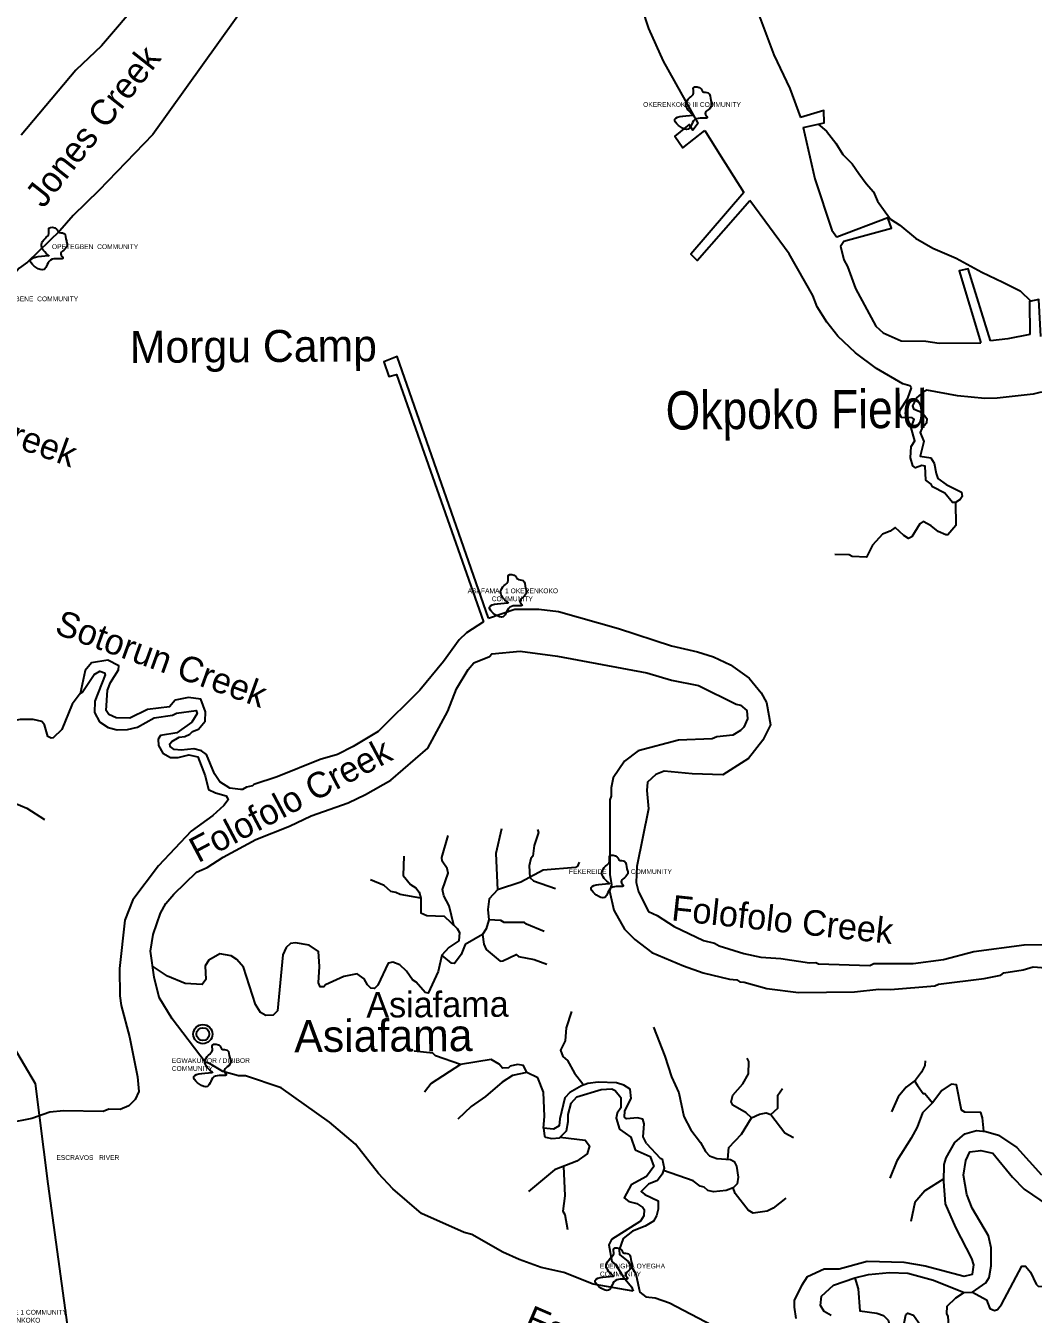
# Model space of a CAD drawing. Header units: metres. Extents: x 321186 to 621985, y 106829 to 204599.
# Drawn here: x 333223 to 341099, y 181049 to 191119 of the extents above; entities that cross this region are included whole.
import ezdxf
from ezdxf.enums import TextEntityAlignment as Align

# ---------------------------------------------------------------- set-up
doc = ezdxf.new("R2010")
doc.units = ezdxf.units.M
doc.header["$MEASUREMENT"] = 0
doc.layers.get('0').update_dxf_attribs({"linetype": 'CONTINUOUS'})
for name, color, linetype in [('11', 7, 'CONTINUOUS'), ('17', 7, 'CONTINUOUS'), ('18', 7, 'CONTINUOUS'), ('62', 7, 'CONTINUOUS'), ('8', 7, 'CONTINUOUS')]:
    doc.layers.add(name, color=color, linetype=linetype)
doc.styles.get("Standard").update_dxf_attribs({"font": 'txt', "height": 0.2})

# ---------------------------------------------------------------- blocks, each defined once
blk = doc.blocks.new('TOWNMR')
at = {"layer": '11', "color": 7, "linetype": 'Continuous'}
for radius in [75, 50]:
    blk.add_circle((1, 1), radius, dxfattribs=at)

msp = doc.modelspace()

# ---------------------------------------------------------------- linework, layer by layer
for points in [[(338447, 190416), (338383, 190507), (338411, 190555), (338443, 190594), (338443, 190634), (338502, 190626), (338514, 190606), (338558, 190594), (338578, 190535), (338586, 190507), (338558, 190463), (338534, 190432), (338550, 190404), (338467, 190392), (338402, 190311), (338297, 190376), (338439, 190420)], [(333408, 189318), (333345, 189409), (333373, 189456), (333404, 189496), (333404, 189536), (333464, 189528), (333476, 189508), (333520, 189496), (333540, 189437), (333547, 189409), (333520, 189365), (333496, 189333), (333512, 189306), (333428, 189294), (333364, 189213), (333259, 189277), (333400, 189322)], [(336999, 186605), (336935, 186696), (336963, 186744), (336995, 186783), (336995, 186823), (337054, 186815), (337066, 186795), (337110, 186783), (337130, 186724), (337138, 186696), (337110, 186652), (337086, 186621), (337102, 186593), (337019, 186581), (336954, 186500), (336849, 186564), (336991, 186609)], [(337791, 184411), (337727, 184502), (337755, 184550), (337787, 184589), (337787, 184629), (337847, 184621), (337859, 184601), (337902, 184589), (337922, 184530), (337930, 184502), (337902, 184459), (337878, 184427), (337894, 184399), (337811, 184387), (337746, 184306), (337642, 184371), (337783, 184415)], [(334686, 182934), (334623, 183025), (334650, 183073), (334682, 183112), (334682, 183152), (334742, 183144), (334754, 183124), (334798, 183112), (334817, 183053), (334825, 183025), (334798, 182981), (334774, 182950), (334790, 182922), (334706, 182910), (334642, 182829), (334537, 182894), (334678, 182938)], [(337823, 181342), (337760, 181433), (337788, 181481), (337819, 181520), (337819, 181560), (337879, 181552), (337891, 181532), (337935, 181520), (337955, 181461), (337963, 181433), (337935, 181389), (337911, 181358), (337927, 181330), (337843, 181318), (337779, 181237), (337674, 181302), (337815, 181346)]]:
    msp.add_spline(points, degree=3)
at = {"layer": '17', "color": 151, "linetype": 'Continuous'}
for points in [[(336960, 193458), (336968, 193450), (337138, 193371), (337297, 193267), (337379, 193199), (337503, 193027), (337740, 192851), (337910, 192710), (338097, 192489), (338283, 192316), (338456, 192118), (338642, 191867), (338781, 191643), (338828, 191541), (339072, 190891), (339195, 190628), (339279, 190402)], [(336960, 193458), (336968, 193450), (337138, 193371), (337297, 193267), (337379, 193199), (337503, 193027), (337740, 192851), (337910, 192710), (338097, 192489), (338283, 192316), (338456, 192118), (338642, 191867), (338781, 191643), (338828, 191541), (339072, 190891), (339195, 190628), (339279, 190402)], [(334993, 191355), (334216, 190268), (333795, 189830), (333592, 189636), (333489, 189516), (333236, 189271), (333172, 189225), (333116, 189158), (333036, 189093), (332997, 189047), (332798, 188877), (332770, 188868), (332549, 188734), (332217, 188494), (331721, 188252), (331570, 188157), (331429, 188104), (331346, 188043)], [(334993, 191355), (334216, 190268), (333795, 189830), (333592, 189636), (333489, 189516), (333236, 189271), (333172, 189225), (333116, 189158), (333036, 189093), (332997, 189047), (332798, 188877), (332770, 188868), (332549, 188734), (332217, 188494), (331721, 188252), (331570, 188157), (331429, 188104), (331346, 188043)], [(338480, 190357), (338207, 190842), (338094, 191097), (337987, 191426)], [(338480, 190357), (338207, 190842), (338094, 191097), (337987, 191426)], [(334125, 191326), (333815, 190961), (333614, 190772), (333186, 190263)], [(334125, 191326), (333815, 190961), (333614, 190772), (333186, 190263)], [(339299, 190324), (339392, 189922), (339525, 189522), (339564, 189467)], [(339299, 190324), (339392, 189922), (339525, 189522), (339564, 189467)], [(338530, 190301), (338644, 190120), (338836, 189816)], [(338530, 190301), (338644, 190120), (338836, 189816)], [(340148, 188288), (340134, 188304), (340079, 188321), (339873, 188439), (339708, 188562), (339572, 188694), (339484, 188802), (339409, 188921), (339375, 189011), (339190, 189336), (338882, 189752)], [(340148, 188288), (340134, 188304), (340079, 188321), (339873, 188439), (339708, 188562), (339572, 188694), (339484, 188802), (339409, 188921), (339375, 189011), (339190, 189336), (338882, 189752)], [(339591, 189395), (339617, 189289), (339646, 189236), (339709, 189065), (339868, 188771), (339925, 188718), (340066, 188657), (340260, 188653), (340363, 188638), (340688, 188640)], [(339591, 189395), (339617, 189289), (339646, 189236), (339709, 189065), (339868, 188771), (339925, 188718), (340066, 188657), (340260, 188653), (340363, 188638), (340688, 188640)], [(341071, 188705), (340899, 188671), (340765, 188656)], [(341071, 188705), (340899, 188671), (340765, 188656)], [(341516, 188283), (341412, 188281), (341287, 188257), (341150, 188253), (341099, 188239), (340817, 188207), (340721, 188206), (340507, 188226), (340267, 188272)], [(341516, 188283), (341412, 188281), (341287, 188257), (341150, 188253), (341099, 188239), (340817, 188207), (340721, 188206), (340507, 188226), (340267, 188272)], [(336840, 186489), (337047, 186559), (337234, 186558), (337387, 186540), (337856, 186409), (338270, 186272), (338475, 186225), (338598, 186187), (338731, 186125), (338878, 186020), (338971, 185905), (339014, 185831), (339044, 185654), (338985, 185536), (338872, 185391), (338671, 185265), (338431, 185273), (338214, 185293), (338149, 185266), (338083, 185207), (338079, 185143), (338091, 184999), (338000, 184547), (337995, 184422), (338012, 184350), (338091, 184195), (338158, 184166), (338292, 184080), (338520, 183970), (338606, 183949), (338644, 183928), (338835, 183868), (338970, 183839), (339125, 183829), (339349, 183796), (339398, 183797), (339421, 183787), (339822, 183774), (339852, 183789), (340161, 183789), (340397, 183822), (340635, 183883), (341027, 183937), (341219, 183939)], [(336840, 186489), (337047, 186559), (337234, 186558), (337387, 186540), (337856, 186409), (338270, 186272), (338475, 186225), (338598, 186187), (338731, 186125), (338878, 186020), (338971, 185905), (339014, 185831), (339044, 185654), (338985, 185536), (338872, 185391), (338671, 185265), (338431, 185273), (338214, 185293), (338149, 185266), (338083, 185207), (338079, 185143), (338091, 184999), (338000, 184547), (337995, 184422), (338012, 184350), (338091, 184195), (338158, 184166), (338292, 184080), (338520, 183970), (338606, 183949), (338644, 183928), (338835, 183868), (338970, 183839), (339125, 183829), (339349, 183796), (339398, 183797), (339421, 183787), (339822, 183774), (339852, 183789), (340161, 183789), (340397, 183822), (340635, 183883), (341027, 183937), (341219, 183939)], [(336801, 186460), (336668, 186374), (336612, 186319), (336489, 186149), (336304, 185926), (335977, 185602), (335782, 185485), (335660, 185423), (335523, 185383), (335189, 185248), (335005, 185190), (334996, 185178), (334949, 185169), (334918, 185149), (334901, 185151)], [(336801, 186460), (336668, 186374), (336612, 186319), (336489, 186149), (336304, 185926), (335977, 185602), (335782, 185485), (335660, 185423), (335523, 185383), (335189, 185248), (335005, 185190), (334996, 185178), (334949, 185169), (334918, 185149), (334901, 185151)], [(337971, 181229), (337658, 181285), (337430, 181376), (337252, 181413), (337081, 181476), (336953, 181535), (336710, 181671), (336650, 181688), (336317, 181836), (336091, 182028), (335981, 182148), (335801, 182379), (335596, 182551), (335219, 182818), (334941, 182911), (334885, 182913), (334764, 182947), (334660, 183008), (334625, 183018), (334367, 183357), (334266, 183525), (334226, 183682), (334198, 183885), (334218, 184017), (334277, 184184), (334318, 184258), (334380, 184333), (334556, 184504), (334640, 184540), (334767, 184621), (335022, 184759), (335284, 184863), (335454, 184944), (335744, 185046), (335879, 185111), (336076, 185223), (336365, 185473), (336522, 185763), (336590, 185937), (336682, 186088), (336725, 186140), (336847, 186189), (336866, 186209), (337088, 186231), (337380, 186191), (338079, 186062), (338272, 186003), (338481, 185963), (338777, 185818), (338810, 185810), (338859, 185767), (338865, 185702), (338837, 185637), (338810, 185610), (338749, 185574), (338625, 185561), (338588, 185545), (338326, 185535), (338010, 185453), (337902, 185372), (337814, 185241), (337798, 185163), (337800, 185098), (337789, 185068), (337788, 184486), (337802, 184404), (337786, 184359), (337820, 184207), (337904, 184057), (337985, 183978), (338117, 183877), (338365, 183771), (338518, 183717), (338723, 183667), (338781, 183663), (338806, 183647), (338840, 183645), (339015, 183594), (339264, 183564), (339702, 183568), (339892, 183589), (339984, 183586), (340329, 183616), (340329, 183616), (340357, 183629), (340716, 183673), (340845, 183699), (340870, 183717), (341020, 183741), (341098, 183764), (341261, 183751)], [(337971, 181229), (337658, 181285), (337430, 181376), (337252, 181413), (337081, 181476), (336953, 181535), (336710, 181671), (336650, 181688), (336317, 181836), (336091, 182028), (335981, 182148), (335801, 182379), (335596, 182551), (335219, 182818), (334941, 182911), (334885, 182913), (334764, 182947), (334660, 183008), (334625, 183018), (334367, 183357), (334266, 183525), (334226, 183682), (334198, 183885), (334218, 184017), (334277, 184184), (334318, 184258), (334380, 184333), (334556, 184504), (334640, 184540), (334767, 184621), (335022, 184759), (335284, 184863), (335454, 184944), (335744, 185046), (335879, 185111), (336076, 185223), (336365, 185473), (336522, 185763), (336590, 185937), (336682, 186088), (336725, 186140), (336847, 186189), (336866, 186209), (337088, 186231), (337380, 186191), (338079, 186062), (338272, 186003), (338481, 185963), (338777, 185818), (338810, 185810), (338859, 185767), (338865, 185702), (338837, 185637), (338810, 185610), (338749, 185574), (338625, 185561), (338588, 185545), (338326, 185535), (338010, 185453), (337902, 185372), (337814, 185241), (337798, 185163), (337800, 185098), (337789, 185068), (337788, 184486), (337802, 184404), (337786, 184359), (337820, 184207), (337904, 184057), (337985, 183978), (338117, 183877), (338365, 183771), (338518, 183717), (338723, 183667), (338781, 183663), (338806, 183647), (338840, 183645), (339015, 183594), (339264, 183564), (339702, 183568), (339892, 183589), (339984, 183586), (340329, 183616), (340329, 183616), (340357, 183629), (340716, 183673), (340845, 183699), (340870, 183717), (341020, 183741), (341098, 183764), (341261, 183751)], [(334796, 185086), (334804, 185069), (334771, 185024), (334684, 184947), (334515, 184823), (334259, 184554), (334060, 184287), (333998, 184129), (333956, 183751), (333958, 183538), (333968, 183462), (334033, 183218), (334096, 182904), (334106, 182790), (334077, 182726), (334027, 182678), (333960, 182650), (333873, 182651), (333827, 182632), (333517, 182638), (333412, 182628), (333270, 182579), (333270, 182579), (333086, 182542)], [(334796, 185086), (334804, 185069), (334771, 185024), (334684, 184947), (334515, 184823), (334259, 184554), (334060, 184287), (333998, 184129), (333956, 183751), (333958, 183538), (333968, 183462), (334033, 183218), (334096, 182904), (334106, 182790), (334077, 182726), (334027, 182678), (333960, 182650), (333873, 182651), (333827, 182632), (333517, 182638), (333412, 182628), (333270, 182579), (333270, 182579), (333086, 182542)], [(338018, 181242), (338023, 181221), (338071, 181185), (338143, 181178), (338254, 181139), (338589, 180964), (338787, 180889), (338909, 180821), (338941, 180814), (338996, 180773), (339035, 180762), (339279, 180637), (339477, 180515), (339788, 180368), (339801, 180371), (339832, 180407)], [(338018, 181242), (338023, 181221), (338071, 181185), (338143, 181178), (338254, 181139), (338589, 180964), (338787, 180889), (338909, 180821), (338941, 180814), (338996, 180773), (339035, 180762), (339279, 180637), (339477, 180515), (339788, 180368), (339801, 180371), (339832, 180407)]]:
    msp.add_lwpolyline(points, dxfattribs=at)
at = {"layer": '18', "color": 143, "linetype": 'Continuous'}
for points in [[(339299, 190324), (339463, 190361), (339462, 190457), (339279, 190402)], [(339299, 190324), (339463, 190361), (339462, 190457), (339279, 190402)], [(338480, 190357), (338437, 190303), (338409, 190348), (338298, 190257), (338360, 190166), (338530, 190301)], [(338480, 190357), (338437, 190303), (338409, 190348), (338298, 190257), (338360, 190166), (338530, 190301)], [(339417, 190350), (339482, 190295), (339556, 190202), (339609, 190112), (339684, 190039), (339734, 189963), (339793, 189886), (339851, 189822), (339882, 189749), (339941, 189664), (339984, 189608), (340055, 189561), (340177, 189460), (340315, 189381), (340497, 189302), (340697, 189192), (340861, 189114), (340997, 189048), (341079, 188966)], [(339417, 190350), (339482, 190295), (339556, 190202), (339609, 190112), (339684, 190039), (339734, 189963), (339793, 189886), (339851, 189822), (339882, 189749), (339941, 189664), (339984, 189608), (340055, 189561), (340177, 189460), (340315, 189381), (340497, 189302), (340697, 189192), (340861, 189114), (340997, 189048), (341079, 188966)], [(338836, 189816), (338421, 189334), (338472, 189284), (338882, 189752)], [(338836, 189816), (338421, 189334), (338472, 189284), (338882, 189752)], [(339591, 189395), (339619, 189434), (339990, 189537), (339962, 189618), (339564, 189467)], [(339591, 189395), (339619, 189434), (339990, 189537), (339962, 189618), (339564, 189467)], [(340765, 188656), (340591, 189218), (340519, 189203), (340688, 188640)], [(340765, 188656), (340591, 189218), (340519, 189203), (340688, 188640)], [(341159, 188690), (341142, 188980), (341070, 188964), (341071, 188705)], [(341159, 188690), (341142, 188980), (341070, 188964), (341071, 188705)], [(336840, 186489), (336127, 188534), (336022, 188493), (336061, 188377), (336122, 188392), (336801, 186460)], [(336840, 186489), (336127, 188534), (336022, 188493), (336061, 188377), (336122, 188392), (336801, 186460)], [(340267, 188272), (340240, 188259), (340187, 188211), (340154, 188148), (340163, 188124), (340231, 188096), (340267, 188050), (340264, 188014), (340227, 187972), (340214, 187941), (340243, 187869), (340215, 187756), (340298, 187743), (340325, 187699), (340339, 187619), (340354, 187581), (340417, 187533), (340538, 187474), (340542, 187441), (340528, 187415), (340491, 187394), (340468, 187394), (340408, 187467), (340311, 187516), (340301, 187537), (340259, 187568), (340254, 187676), (340228, 187683), (340178, 187665), (340157, 187679), (340140, 187741), (340144, 187830), (340174, 187875), (340144, 187976), (340167, 188044), (340151, 188054), (340069, 188056), (340054, 188090), (340059, 188118), (340119, 188208), (340148, 188288)], [(340267, 188272), (340240, 188259), (340187, 188211), (340154, 188148), (340163, 188124), (340231, 188096), (340267, 188050), (340264, 188014), (340227, 187972), (340214, 187941), (340243, 187869), (340215, 187756), (340298, 187743), (340325, 187699), (340339, 187619), (340354, 187581), (340417, 187533), (340538, 187474), (340542, 187441), (340528, 187415), (340491, 187394), (340468, 187394), (340408, 187467), (340311, 187516), (340301, 187537), (340259, 187568), (340254, 187676), (340228, 187683), (340178, 187665), (340157, 187679), (340140, 187741), (340144, 187830), (340174, 187875), (340144, 187976), (340167, 188044), (340151, 188054), (340069, 188056), (340054, 188090), (340059, 188118), (340119, 188208), (340148, 188288)], [(340491, 187394), (340494, 187212), (340432, 187141), (340415, 187139), (340356, 187166), (340300, 187210), (340238, 187244), (340213, 187227), (340150, 187124), (340124, 187111), (340087, 187134), (340020, 187197), (339980, 187168), (339919, 187146), (339843, 187060), (339795, 186965), (339684, 186972), (339660, 186983), (339548, 186987)], [(340491, 187394), (340494, 187212), (340432, 187141), (340415, 187139), (340356, 187166), (340300, 187210), (340238, 187244), (340213, 187227), (340150, 187124), (340124, 187111), (340087, 187134), (340020, 187197), (339980, 187168), (339919, 187146), (339843, 187060), (339795, 186965), (339684, 186972), (339660, 186983), (339548, 186987)], [(334901, 185151), (334818, 185159), (334739, 185211), (334697, 185272), (334636, 185423), (334597, 185452), (334537, 185467), (334437, 185457), (334382, 185462), (334352, 185487), (334350, 185507), (334365, 185526), (334423, 185559), (334465, 185564), (334506, 185582), (334526, 185604), (334572, 185622), (334625, 185685), (334627, 185756), (334592, 185855), (334495, 185868), (334391, 185848), (334345, 185796), (334173, 185775), (334036, 185708), (333928, 185709), (333873, 185735), (333851, 185768), (333862, 185927), (333884, 185986), (333948, 186084), (333949, 186115), (333865, 186160), (333737, 186139), (333686, 186081), (333647, 185897), (333663, 185909), (333757, 186049), (333801, 186074), (333838, 186062), (333844, 186045), (333763, 185840), (333759, 185752), (333799, 185678), (333867, 185635), (333936, 185616), (334019, 185620), (334097, 185638), (334227, 185709), (334369, 185730), (334402, 185747), (334554, 185766), (334562, 185745), (334521, 185677), (334403, 185592), (334276, 185571), (334258, 185543), (334259, 185493), (334295, 185434), (334355, 185401), (334413, 185399), (334498, 185422), (334567, 185405), (334625, 185256), (334652, 185150), (334707, 185124), (334788, 185101), (334796, 185086)], [(334901, 185151), (334818, 185159), (334739, 185211), (334697, 185272), (334636, 185423), (334597, 185452), (334537, 185467), (334437, 185457), (334382, 185462), (334352, 185487), (334350, 185507), (334365, 185526), (334423, 185559), (334465, 185564), (334506, 185582), (334526, 185604), (334572, 185622), (334625, 185685), (334627, 185756), (334592, 185855), (334495, 185868), (334391, 185848), (334345, 185796), (334173, 185775), (334036, 185708), (333928, 185709), (333873, 185735), (333851, 185768), (333862, 185927), (333884, 185986), (333948, 186084), (333949, 186115), (333865, 186160), (333737, 186139), (333686, 186081), (333647, 185897), (333663, 185909), (333757, 186049), (333801, 186074), (333838, 186062), (333844, 186045), (333763, 185840), (333759, 185752), (333799, 185678), (333867, 185635), (333936, 185616), (334019, 185620), (334097, 185638), (334227, 185709), (334369, 185730), (334402, 185747), (334554, 185766), (334562, 185745), (334521, 185677), (334403, 185592), (334276, 185571), (334258, 185543), (334259, 185493), (334295, 185434), (334355, 185401), (334413, 185399), (334498, 185422), (334567, 185405), (334625, 185256), (334652, 185150), (334707, 185124), (334788, 185101), (334796, 185086)], [(333648, 185899), (333585, 185816), (333504, 185618), (333438, 185554), (333421, 185551), (333394, 185563), (333369, 185655), (333348, 185680), (333281, 185698), (333178, 185698), (333009, 185664), (332996, 185652), (332991, 185554), (332932, 185437), (332944, 185195), (332981, 185134), (333034, 185087), (333232, 185005), (333370, 184915)], [(333648, 185899), (333585, 185816), (333504, 185618), (333438, 185554), (333421, 185551), (333394, 185563), (333369, 185655), (333348, 185680), (333281, 185698), (333178, 185698), (333009, 185664), (332996, 185652), (332991, 185554), (332932, 185437), (332944, 185195), (332981, 185134), (333034, 185087), (333232, 185005), (333370, 184915)], [(336568, 184090), (336533, 184241), (336491, 184320), (336481, 184368), (336525, 184497), (336516, 184533), (336477, 184589), (336476, 184619), (336525, 184789)], [(336568, 184090), (336533, 184241), (336491, 184320), (336481, 184368), (336525, 184497), (336516, 184533), (336477, 184589), (336476, 184619), (336525, 184789)], [(336942, 184843), (336897, 184649), (336911, 184366)], [(336942, 184843), (336897, 184649), (336911, 184366)], [(337223, 184836), (337231, 184815), (337197, 184711), (337186, 184630), (337172, 184610), (337159, 184553), (337163, 184463), (337192, 184435), (337365, 184376)], [(337223, 184836), (337231, 184815), (337197, 184711), (337186, 184630), (337172, 184610), (337159, 184553), (337163, 184463), (337192, 184435), (337365, 184376)], [(336177, 184630), (336172, 184477), (336231, 184408), (336273, 184380), (336299, 184348), (336310, 184300), (336310, 184187), (336358, 184165), (336493, 184161), (336594, 184064), (336613, 184031), (336609, 183966), (336530, 183915), (336476, 183855), (336446, 183728), (336369, 183558), (336346, 183564), (336275, 183645), (336245, 183662), (336198, 183731), (336147, 183779), (336093, 183801), (336056, 183793), (335975, 183620), (335950, 183594), (335921, 183598), (335895, 183622), (335867, 183670), (335814, 183709), (335710, 183689), (335567, 183623), (335552, 183607), (335523, 183607), (335511, 183638), (335518, 183766), (335510, 183884), (335439, 183932), (335330, 183951), (335293, 183945), (335258, 183915), (335232, 183858), (335191, 183421), (335156, 183385), (335100, 183383), (335057, 183408), (335018, 183470), (334925, 183761), (334872, 183820), (334829, 183849), (334739, 183866), (334654, 183817), (334624, 183771), (334630, 183666), (334601, 183627), (334468, 183634), (334330, 183690), (334214, 183768)], [(336177, 184630), (336172, 184477), (336231, 184408), (336273, 184380), (336299, 184348), (336310, 184300), (336310, 184187), (336358, 184165), (336493, 184161), (336594, 184064), (336613, 184031), (336609, 183966), (336530, 183915), (336476, 183855), (336446, 183728), (336369, 183558), (336346, 183564), (336275, 183645), (336245, 183662), (336198, 183731), (336147, 183779), (336093, 183801), (336056, 183793), (335975, 183620), (335950, 183594), (335921, 183598), (335895, 183622), (335867, 183670), (335814, 183709), (335710, 183689), (335567, 183623), (335552, 183607), (335523, 183607), (335511, 183638), (335518, 183766), (335510, 183884), (335439, 183932), (335330, 183951), (335293, 183945), (335258, 183915), (335232, 183858), (335191, 183421), (335156, 183385), (335100, 183383), (335057, 183408), (335018, 183470), (334925, 183761), (334872, 183820), (334829, 183849), (334739, 183866), (334654, 183817), (334624, 183771), (334630, 183666), (334601, 183627), (334468, 183634), (334330, 183690), (334214, 183768)], [(337549, 184583), (337535, 184551), (337521, 184540), (337268, 184520), (337092, 184425), (336911, 184366), (336844, 184295), (336836, 184212), (336842, 184132), (336823, 184062), (336792, 184016), (336657, 183939), (336626, 183861), (336574, 183790), (336552, 183792), (336476, 183855)], [(337549, 184583), (337535, 184551), (337521, 184540), (337268, 184520), (337092, 184425), (336911, 184366), (336844, 184295), (336836, 184212), (336842, 184132), (336823, 184062), (336792, 184016), (336657, 183939), (336626, 183861), (336574, 183790), (336552, 183792), (336476, 183855)], [(336310, 184300), (336149, 184329), (336115, 184346), (336077, 184352), (336025, 184399), (335918, 184444)], [(336310, 184300), (336149, 184329), (336115, 184346), (336077, 184352), (336025, 184399), (335918, 184444)], [(337276, 184040), (337136, 184097), (337122, 184110), (336962, 184110), (336936, 184127), (336842, 184132)], [(337276, 184040), (337136, 184097), (337122, 184110), (336962, 184110), (336936, 184127), (336842, 184132)], [(336792, 184016), (336804, 183941), (336821, 183899), (336932, 183809), (336952, 183811), (337056, 183859), (337075, 183845), (337197, 183820), (337295, 183785)], [(336792, 184016), (336804, 183941), (336821, 183899), (336932, 183809), (336952, 183811), (337056, 183859), (337075, 183845), (337197, 183820), (337295, 183785)], [(337489, 183415), (337448, 183286), (337439, 183186), (337404, 183112), (337420, 183062), (337457, 183032), (337513, 182932), (337577, 182850)], [(337489, 183415), (337448, 183286), (337439, 183186), (337404, 183112), (337420, 183062), (337457, 183032), (337513, 182932), (337577, 182850)], [(338129, 183292), (338219, 183066), (338270, 182905), (338329, 182779), (338367, 182595), (338421, 182489), (338497, 182390), (338537, 182320), (338569, 182287), (338626, 182265), (338733, 182259), (338760, 182243), (338780, 182207), (338791, 182120), (338783, 182068), (338754, 182036), (338697, 182015), (338599, 182006), (338554, 182017), (338526, 182043), (338496, 182050), (338440, 182091), (338208, 182173)], [(338129, 183292), (338219, 183066), (338270, 182905), (338329, 182779), (338367, 182595), (338421, 182489), (338497, 182390), (338537, 182320), (338569, 182287), (338626, 182265), (338733, 182259), (338760, 182243), (338780, 182207), (338791, 182120), (338783, 182068), (338754, 182036), (338697, 182015), (338599, 182006), (338554, 182017), (338526, 182043), (338496, 182050), (338440, 182091), (338208, 182173)], [(336620, 183001), (336426, 183068), (336406, 183089), (336260, 183104)], [(336620, 183001), (336426, 183068), (336406, 183089), (336260, 183104)], [(337141, 182938), (337114, 182994), (337066, 183001), (337010, 182987), (336996, 182974), (336950, 182973), (336923, 183003), (336861, 183040), (336620, 183001), (336391, 182853), (336339, 182785)], [(337141, 182938), (337114, 182994), (337066, 183001), (337010, 182987), (336996, 182974), (336950, 182973), (336923, 183003), (336861, 183040), (336620, 183001), (336391, 182853), (336339, 182785)], [(338896, 182583), (338855, 182624), (338749, 182683), (338737, 182709), (338749, 182762), (338828, 182849), (338873, 182927), (338876, 183024), (338863, 183050)], [(338896, 182583), (338855, 182624), (338749, 182683), (338737, 182709), (338749, 182762), (338828, 182849), (338873, 182927), (338876, 183024), (338863, 183050)], [(340253, 183030), (340250, 182993), (340225, 182940), (340179, 182879), (340106, 182824), (340042, 182749), (339991, 182631)], [(340253, 183030), (340250, 182993), (340225, 182940), (340179, 182879), (340106, 182824), (340042, 182749), (339991, 182631)], [(337270, 182502), (337277, 182595), (337270, 182785), (337225, 182896), (337141, 182938), (337027, 182914), (336948, 182862), (336817, 182751), (336705, 182672), (336600, 182574)], [(337270, 182502), (337277, 182595), (337270, 182785), (337225, 182896), (337141, 182938), (337027, 182914), (336948, 182862), (336817, 182751), (336705, 182672), (336600, 182574)], [(340170, 182873), (340194, 182837), (340237, 182774), (340250, 182774), (340263, 182757), (340312, 182702)], [(340170, 182873), (340194, 182837), (340237, 182774), (340250, 182774), (340263, 182757), (340312, 182702)], [(338075, 182384), (338048, 182436), (338056, 182537), (338046, 182572), (338006, 182585), (337918, 182576), (337902, 182588), (337907, 182638), (337955, 182735), (337947, 182809), (337898, 182840), (337840, 182858), (337697, 182862), (337616, 182851), (337568, 182835), (337477, 182781), (337438, 182741), (337398, 182577), (337393, 182521), (337349, 182496), (337270, 182502), (337277, 182444), (337286, 182433), (337336, 182422), (337396, 182428), (337450, 182483), (337463, 182555), (337463, 182611), (337486, 182699), (337531, 182748), (337722, 182805), (337805, 182810), (337831, 182797), (337875, 182742), (337875, 182662), (337845, 182621), (337839, 182581), (337864, 182495), (337953, 182433), (337986, 182333)], [(338075, 182384), (338048, 182436), (338056, 182537), (338046, 182572), (338006, 182585), (337918, 182576), (337902, 182588), (337907, 182638), (337955, 182735), (337947, 182809), (337898, 182840), (337840, 182858), (337697, 182862), (337616, 182851), (337568, 182835), (337477, 182781), (337438, 182741), (337398, 182577), (337393, 182521), (337349, 182496), (337270, 182502), (337277, 182444), (337286, 182433), (337336, 182422), (337396, 182428), (337450, 182483), (337463, 182555), (337463, 182611), (337486, 182699), (337531, 182748), (337722, 182805), (337805, 182810), (337831, 182797), (337875, 182742), (337875, 182662), (337845, 182621), (337839, 182581), (337864, 182495), (337953, 182433), (337986, 182333)], [(339048, 182611), (339101, 182660), (339102, 182760), (339138, 182813)], [(339048, 182611), (339101, 182660), (339102, 182760), (339138, 182813)], [(340712, 182480), (340702, 182585), (340690, 182625), (340564, 182627), (340538, 182644), (340499, 182842), (340458, 182846), (340385, 182797), (340312, 182702), (340234, 182623), (340191, 182512), (340145, 182424), (340031, 182248), (339977, 182112)], [(340712, 182480), (340702, 182585), (340690, 182625), (340564, 182627), (340538, 182644), (340499, 182842), (340458, 182846), (340385, 182797), (340312, 182702), (340234, 182623), (340191, 182512), (340145, 182424), (340031, 182248), (339977, 182112)], [(338712, 182260), (338718, 182352), (338819, 182456), (338896, 182583), (338958, 182613), (339010, 182623), (339048, 182611), (339158, 182467), (339225, 182430)], [(338712, 182260), (338718, 182352), (338819, 182456), (338896, 182583), (338958, 182613), (339010, 182623), (339048, 182611), (339158, 182467), (339225, 182430)], [(339245, 181015), (339231, 181104), (339232, 181157), (339291, 181279), (339334, 181343), (339465, 181404), (339581, 181403), (339801, 181463), (340088, 181455), (340255, 181427), (340559, 181345), (340623, 181361), (340634, 181435), (340619, 181485), (340493, 181727), (340413, 181911), (340400, 182085), (340403, 182219), (340418, 182271), (340485, 182391), (340563, 182459), (340654, 182486), (340729, 182478), (340826, 182448), (340970, 182352), (341164, 182139)], [(339245, 181015), (339231, 181104), (339232, 181157), (339291, 181279), (339334, 181343), (339465, 181404), (339581, 181403), (339801, 181463), (340088, 181455), (340255, 181427), (340559, 181345), (340623, 181361), (340634, 181435), (340619, 181485), (340493, 181727), (340413, 181911), (340400, 182085), (340403, 182219), (340418, 182271), (340485, 182391), (340563, 182459), (340654, 182486), (340729, 182478), (340826, 182448), (340970, 182352), (341164, 182139)], [(337400, 182432), (337595, 182409), (337629, 182364), (337612, 182303), (337530, 182246), (337356, 182178), (337153, 182007)], [(337400, 182432), (337595, 182409), (337629, 182364), (337612, 182303), (337530, 182246), (337356, 182178), (337153, 182007)], [(338075, 182384), (338183, 182268), (338198, 182262), (338213, 182190), (338198, 182143), (338161, 182095), (338092, 182064), (338033, 182007), (338062, 181984), (338166, 181936), (338167, 181869), (338153, 181819), (338129, 181775), (338066, 181738), (337967, 181699), (337894, 181640), (337861, 181551), (337863, 181515), (337932, 181460), (337992, 181365), (338018, 181242)], [(338075, 182384), (338183, 182268), (338198, 182262), (338213, 182190), (338198, 182143), (338161, 182095), (338092, 182064), (338033, 182007), (338062, 181984), (338166, 181936), (338167, 181869), (338153, 181819), (338129, 181775), (338066, 181738), (337967, 181699), (337894, 181640), (337861, 181551), (337863, 181515), (337932, 181460), (337992, 181365), (338018, 181242)], [(337986, 182333), (338105, 182282), (338133, 182203), (338074, 182125), (337955, 182060), (337900, 181959), (337936, 181930), (337999, 181914), (338047, 181884), (338056, 181866), (338054, 181817), (338028, 181775), (337801, 181633), (337780, 181590), (337805, 181462), (337836, 181435), (337895, 181339), (337959, 181263), (337971, 181229)], [(337986, 182333), (338105, 182282), (338133, 182203), (338074, 182125), (337955, 182060), (337900, 181959), (337936, 181930), (337999, 181914), (338047, 181884), (338056, 181866), (338054, 181817), (338028, 181775), (337801, 181633), (337780, 181590), (337805, 181462), (337836, 181435), (337895, 181339), (337959, 181263), (337971, 181229)], [(339519, 181040), (339464, 181070), (339436, 181118), (339444, 181190), (339538, 181276), (339703, 181333), (339811, 181360), (339974, 181374), (340119, 181370), (340320, 181314), (340559, 181218), (340623, 181222), (340727, 181295), (340753, 181337), (340769, 181427), (340770, 181568), (340748, 181662), (340621, 181878), (340580, 181985), (340553, 182136), (340571, 182249), (340602, 182318), (340688, 182329), (340782, 182307), (340936, 182121), (341029, 182026), (341216, 181899)], [(339519, 181040), (339464, 181070), (339436, 181118), (339444, 181190), (339538, 181276), (339703, 181333), (339811, 181360), (339974, 181374), (340119, 181370), (340320, 181314), (340559, 181218), (340623, 181222), (340727, 181295), (340753, 181337), (340769, 181427), (340770, 181568), (340748, 181662), (340621, 181878), (340580, 181985), (340553, 182136), (340571, 182249), (340602, 182318), (340688, 182329), (340782, 182307), (340936, 182121), (341029, 182026), (341216, 181899)], [(337427, 182206), (337438, 181973), (337420, 181854), (337437, 181827), (337458, 181711)], [(337427, 182206), (337438, 181973), (337420, 181854), (337437, 181827), (337458, 181711)], [(340401, 182106), (340250, 182012), (340173, 181923), (340142, 181773)], [(340401, 182106), (340250, 182012), (340173, 181923), (340142, 181773)], [(339165, 181957), (339065, 181878), (339018, 181854), (338908, 181839), (338869, 181862), (338768, 181992), (338754, 182036)], [(339165, 181957), (339065, 181878), (339018, 181854), (338908, 181839), (338869, 181862), (338768, 181992), (338754, 182036)], [(340623, 181222), (340732, 181161), (340760, 181094), (340796, 181077), (340818, 181085), (340851, 181125), (341009, 181424), (341037, 181424), (341078, 181378), (341121, 181285), (341136, 181269), (341231, 181266), (341328, 181315), (341372, 181398), (341360, 181445), (341366, 181478), (341438, 181562), (341432, 181591), (341398, 181643), (341411, 181690), (341450, 181757), (341474, 181782), (341478, 181813), (341460, 181857)], [(340623, 181222), (340732, 181161), (340760, 181094), (340796, 181077), (340818, 181085), (340851, 181125), (341009, 181424), (341037, 181424), (341078, 181378), (341121, 181285), (341136, 181269), (341231, 181266), (341328, 181315), (341372, 181398), (341360, 181445), (341366, 181478), (341438, 181562), (341432, 181591), (341398, 181643), (341411, 181690), (341450, 181757), (341474, 181782), (341478, 181813), (341460, 181857)], [(339703, 181333), (339731, 181248), (339742, 181076), (339877, 181057), (339929, 181038), (339964, 181002), (339985, 180921), (340002, 180899), (340048, 180869), (340070, 180876), (340102, 181044), (340118, 181058), (340163, 181042), (340217, 180962), (340297, 180900), (340362, 180872), (340426, 180856)], [(339703, 181333), (339731, 181248), (339742, 181076), (339877, 181057), (339929, 181038), (339964, 181002), (339985, 180921), (340002, 180899), (340048, 180869), (340070, 180876), (340102, 181044), (340118, 181058), (340163, 181042), (340217, 180962), (340297, 180900), (340362, 180872), (340426, 180856)], [(340559, 181218), (340490, 181174), (340423, 181110), (340421, 181054), (340432, 181030), (340436, 180962), (340426, 180856), (340517, 180709), (340519, 180680), (340559, 180622), (340579, 180524)], [(340559, 181218), (340490, 181174), (340423, 181110), (340421, 181054), (340432, 181030), (340436, 180962), (340426, 180856), (340517, 180709), (340519, 180680), (340559, 180622), (340579, 180524)]]:
    msp.add_lwpolyline(points, dxfattribs=at)
at = {"layer": '8', "color": 1, "linetype": 'Continuous'}
msp.add_lwpolyline([(328766, 187557), (328699, 186391), (330437, 185294), (331766, 184529), (333125, 183144), (333297, 182853), (333394, 182067), (333628, 180376), (333805, 179531), (334218, 178509), (334603, 177796), (334998, 177257), (335765, 176177), (336006, 175428), (336611, 173179), (336721, 172441), (336888, 170946), (336779, 169634), (336680, 169076)], dxfattribs=at)
msp.add_lwpolyline([(328766, 187557), (328699, 186391), (330437, 185294), (331766, 184529), (333125, 183144), (333297, 182853), (333394, 182067), (333628, 180376), (333805, 179531), (334218, 178509), (334603, 177796), (334998, 177257), (335765, 176177), (336006, 175428), (336611, 173179), (336721, 172441), (336888, 170946), (336779, 169634), (336680, 169076)], dxfattribs=at)

# ---------------------------------------------------------------- block references
at = {"layer": '11', "color": 7, "linetype": 'Continuous'}
msp.add_blockref('TOWNMR', (334606, 183237), dxfattribs=at)
msp.add_blockref('TOWNMR', (334606, 183237), dxfattribs=at)

# ---------------------------------------------------------------- texts
at = {"char_height": 37.32, "width": 5525.49, "attachment_point": 1, "rotation": 359.9925}
for s, insert in [('\\pt1157;{\\fArial|b0|i0|c0|p34;OKERENKOKO III COMMUNITY}', (338049, 190522)), ('{\\fArial|b0|i0|c0|p34;OPETEGBEN  COMMUNITY}', (333427, 189411)), ('{\\fArial|b0|i0|c0|p34;OBIRIGBENE  COMMUNITY}', (332958, 189003)), ('\\pt298.6;{\\fArial|b0|i0|c0|p34;ASAFAMA   1 OKERENKOKO \\P             COMMUNITY}', (336677, 186721)), ('\\pt298.6;{\\fArial|b0|i0|c0|p34;FEKEREIDE             COMMUNITY}', (337469, 184527)), ('\\pt298.6;{\\fArial|b0|i0|c0|p34;EGWAKUMOR / DIBIBOR\\PCOMMUNITY}', (334364, 183050)), ('\\pt298.6;{\\fArial|b0|i0|c0|p34;ESCRAVOS   RIVER}', (333462, 182292)), ('\\pt298.6;{\\fArial|b0|i0|c0|p34;EDEINGHA OYEGHA\\PCOMMUNITY}', (337711, 181444)), ('\\pt298.6;{\\fArial|b0|i0|c0|p34;OVUNLE - IYE 1 COMMUNITY\\P          OKERENKOKO}', (332821, 181083))]:
    msp.add_mtext(s, dxfattribs=dict(at, insert=insert))
at = {"layer": '11', "color": 7, "linetype": 'Continuous'}
for s, height, rotation, p in [('Morgu Camp', 250, 0.3882, (335002, 188579)), ('Asiafama', 199.7, 0.3798, (336441, 183474)), ('Asiafama', 250, 0.3798, (336018, 183231))]:
    msp.add_text(s, height=height, rotation=rotation, dxfattribs=at).set_placement(p, align=Align.MIDDLE)
at = {"layer": '17', "color": 151, "linetype": 'Continuous'}
for s, height, rotation, p in [('Jones Creek', 199.74, 51.6962, (333743, 190338)), ('Jones Creek', 199.74, 51.6962, (333743, 190338)), ('Folofolo Creek', 199.71, 27.9331, (335289, 185071)), ('Folofolo Creek', 199.71, 27.9331, (335289, 185071)), ('Folofolo Creek', 199.71, 353.866, (339139, 184138)), ('Folofolo Creek', 199.71, 353.866, (339139, 184138)), ('Escravos River', 199.71, 336.7502, (337973, 180680)), ('Escravos River', 199.71, 336.7502, (337973, 180680))]:
    msp.add_text(s, height=height, rotation=rotation, dxfattribs=at).set_placement(p, align=Align.MIDDLE)
at = {"layer": '18', "color": 143, "linetype": 'Continuous'}
for s, p in [('Morgu Creek', (332875, 187998)), ('Morgu Creek', (332875, 187998)), ('Sotorun Creek', (334285, 186176)), ('Sotorun Creek', (334285, 186176))]:
    msp.add_text(s, height=199.75, rotation=340.1456, dxfattribs=at).set_placement(p, align=Align.MIDDLE)
at = {"layer": '62', "color": 7, "linetype": 'Continuous', "width": 0.866667}
msp.add_text('Okpoko Field', height=299.5, rotation=0.3877, dxfattribs=at).set_placement((339248, 188082), align=Align.MIDDLE)
msp.add_text('Okpoko Field', height=299.5, rotation=0.3877, dxfattribs=at).set_placement((339248, 188082), align=Align.MIDDLE)

doc.saveas('drawing.dxf')
